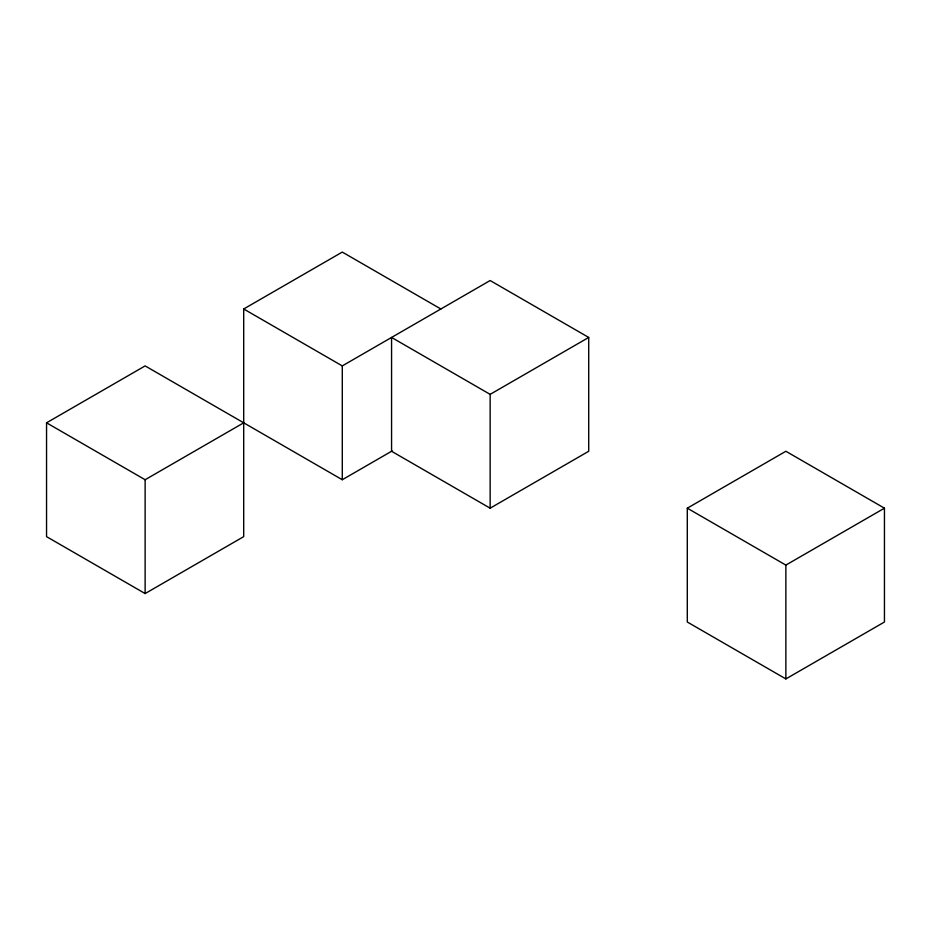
<?xml version="1.0" encoding="UTF-8"?>
<svg xmlns="http://www.w3.org/2000/svg" width="931" height="931" viewBox="0 0 931 931"><rect width="100%" height="100%" fill="white"/><g stroke="black" fill="none" stroke-linecap="round" stroke-linejoin="round"><path stroke-width="1.4" d="M440.852 308.987L342.282 252.08L243.701 308.987L243.701 536.64L145.131 593.559L46.55 536.64L46.55 422.814L145.131 365.906L342.282 479.733L392.195 450.907M46.55 422.814L145.131 479.733L243.701 422.814M243.701 308.987L342.282 365.906L490.148 280.534L588.718 337.441L588.718 451.267L490.148 508.186L391.567 451.267L391.567 337.441L490.148 394.36L588.718 337.441M687.299 508.186L785.869 451.267L884.45 508.186L884.45 622.013L785.869 678.92L687.299 622.013L687.299 508.186L785.869 565.094L884.45 508.186M785.869 565.094L785.869 678.92M490.148 394.36L490.148 508.186M342.282 365.906L342.282 479.733M145.131 479.733L145.131 593.559"/></g></svg>
